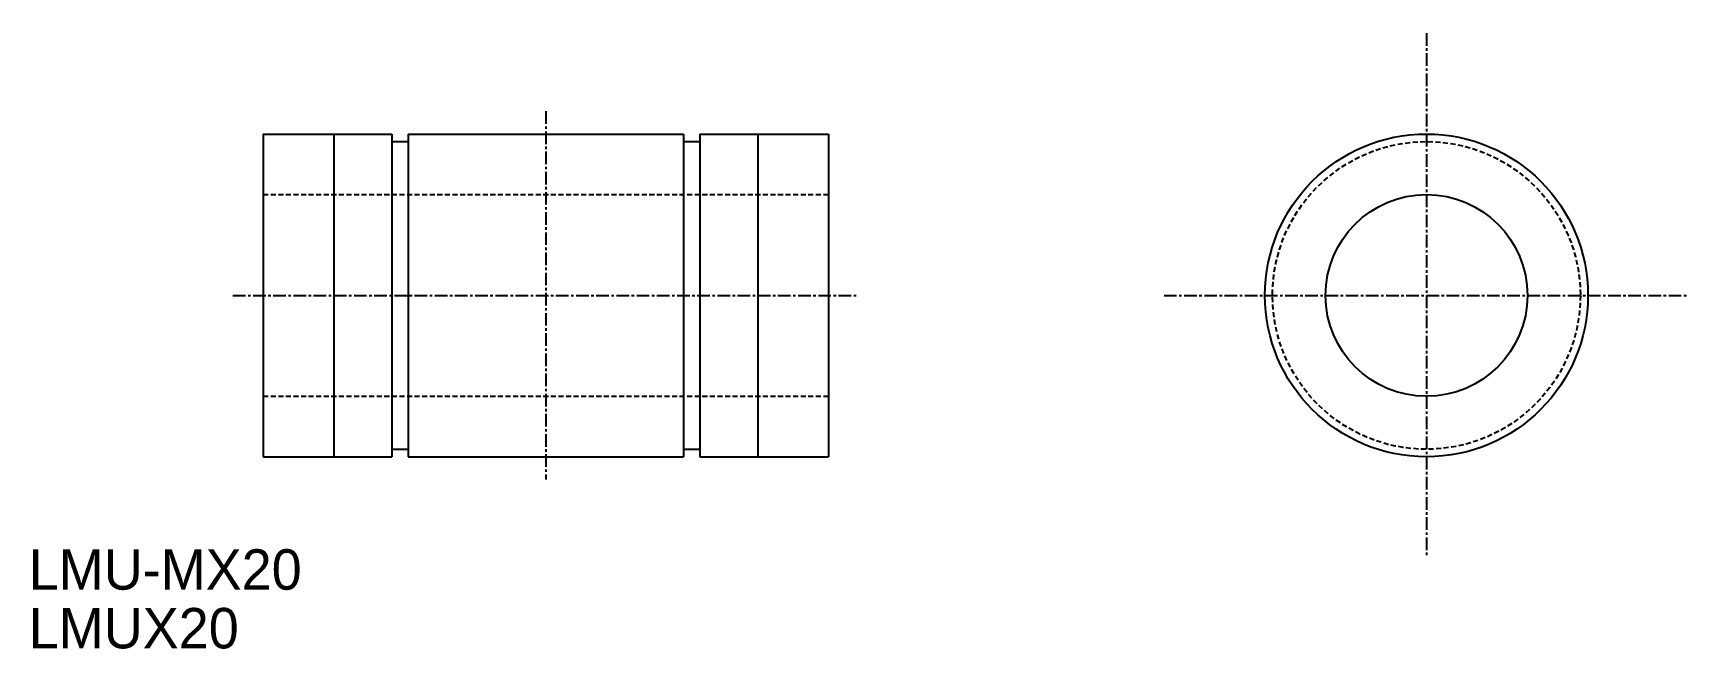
# Model space of a CAD drawing. Extents: x 66 to 230, y 62 to 123.
import ezdxf

# ---------------------------------------------------------------- set-up
doc = ezdxf.new("R2010")
doc.units = 0
doc.linetypes.add('CENTER', pattern=[2, 1.25, -0.25, 0.25, -0.25])
doc.linetypes.add('DASHED', pattern=[0.75, 0.5, -0.25])
doc.layers.get('0').update_dxf_attribs({"linetype": 'CONTINUOUS'})
doc.layers.add('CENTER', color=1, linetype='CENTER')

msp = doc.modelspace()

# ---------------------------------------------------------------- linework, layer by layer
at = {"color": 7, "linetype": 'CONTINUOUS'}
for p, q in [((88.32, 113.11), (101.07, 113.11)), ((88.32, 113.11), (88.32, 81.11)), ((95.32, 113.11), (95.32, 81.11)), ((101.07, 113.11), (101.07, 81.11)), ((101.07, 112.36), (102.67, 112.36)), ((102.67, 113.11), (129.97, 113.11)), ((102.67, 113.11), (102.67, 81.11)), ((129.97, 113.11), (129.97, 81.11)), ((129.97, 112.36), (131.57, 112.36)), ((131.57, 113.11), (144.32, 113.11)), ((131.57, 113.11), (131.57, 81.11)), ((137.32, 113.11), (137.32, 81.11)), ((144.32, 113.11), (144.32, 81.11)), ((88.32, 81.11), (101.07, 81.11)), ((101.07, 81.86), (102.67, 81.86)), ((102.67, 81.11), (129.97, 81.11)), ((129.97, 81.86), (131.57, 81.86)), ((131.57, 81.11), (144.32, 81.11))]:
    msp.add_line(p, q, dxfattribs=at)
at = {"color": 3, "linetype": 'DASHED'}
for p, q in [((88.32, 107.11), (144.32, 107.11)), ((88.32, 87.11), (144.32, 87.11))]:
    msp.add_line(p, q, dxfattribs=at)
at = {"color": 7, "linetype": 'CONTINUOUS'}
for radius in [16, 10]:
    msp.add_circle((203.56, 97.11), radius, dxfattribs=at)
at = {"color": 3, "linetype": 'DASHED'}
msp.add_circle((203.56, 97.11), 15.25, dxfattribs=at)
at = {"layer": 'CENTER', "color": 1, "linetype": 'CENTER'}
for p, q in [((203.56, 123.11), (203.56, 71.11)), ((116.32, 115.36), (116.32, 78.86)), ((85.32, 97.11), (147.32, 97.11)), ((177.56, 97.11), (229.56, 97.11))]:
    msp.add_line(p, q, dxfattribs=at)

# ---------------------------------------------------------------- texts
at = {"color": 7, "linetype": 'CONTINUOUS'}
for s, p in [('LMU-MX20', (65.09, 67.94)), ('LMUX20', (65.09, 62.12))]:
    msp.add_text(s, height=4, dxfattribs=at).set_placement(p)

doc.saveas('drawing.dxf')
